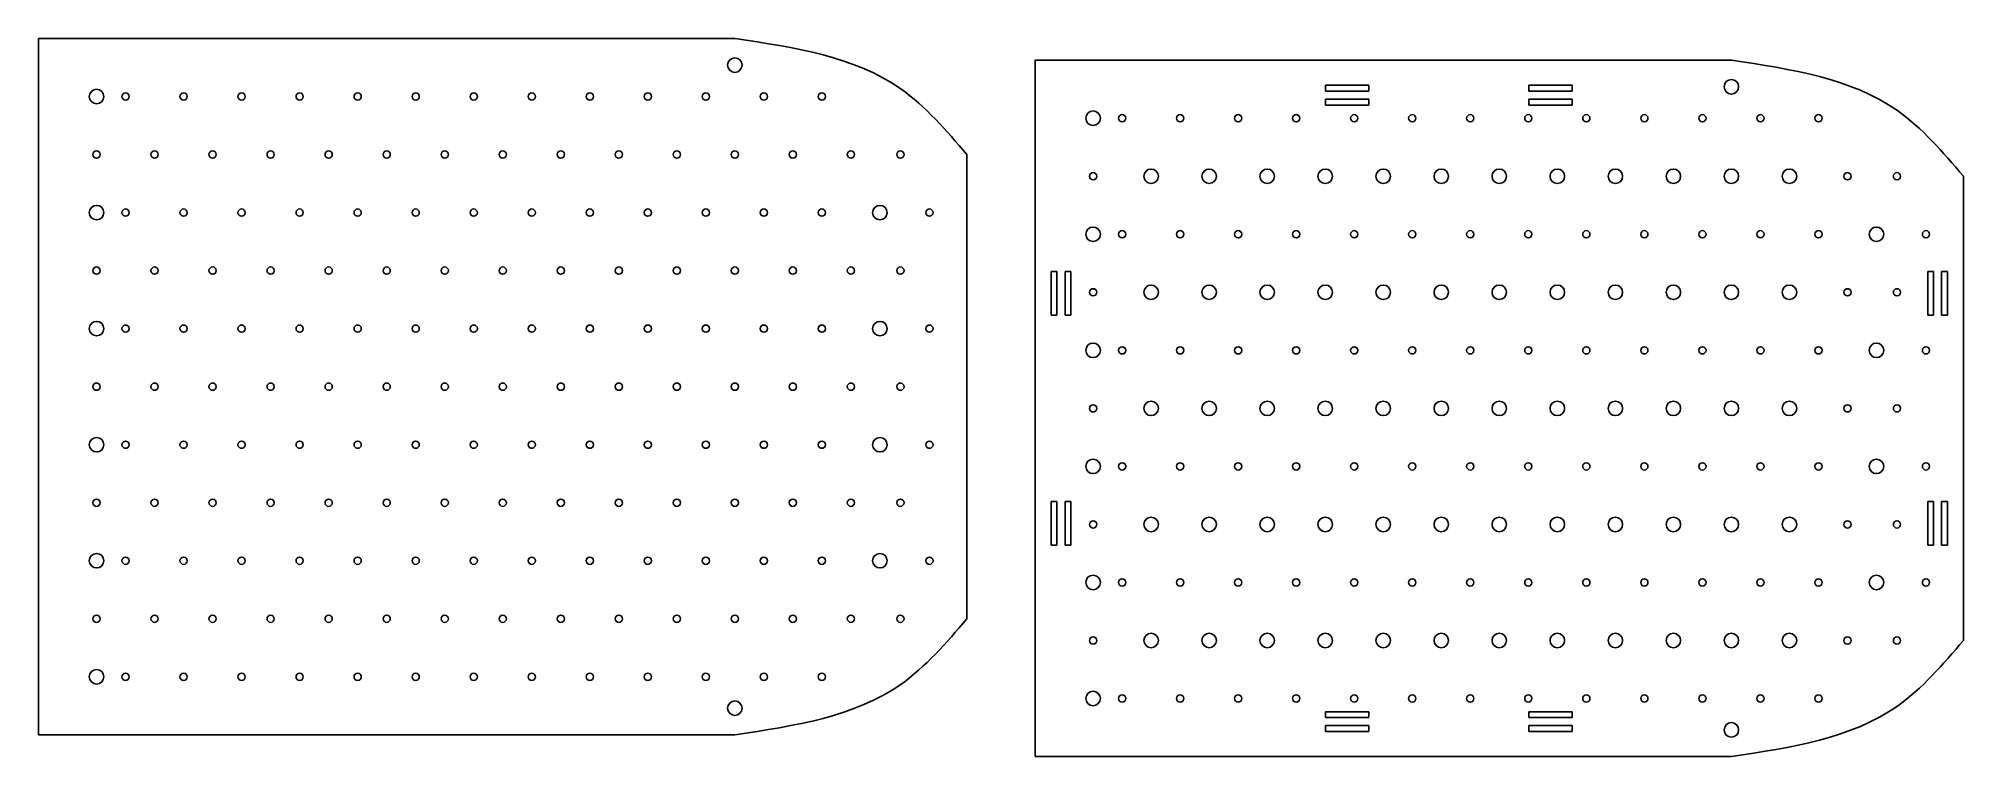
# Model space of a CAD drawing. Header units: inches. Extents: x 7.9 to 41.1, y 17.9 to 30.3.
import ezdxf

# ---------------------------------------------------------------- set-up
doc = ezdxf.new("R2010")
doc.units = ezdxf.units.IN
doc.header["$MEASUREMENT"] = 0

msp = doc.modelspace()

# ---------------------------------------------------------------- linework, layer by layer
for p, q in [((7.905, 30.264), (7.905, 18.264)), ((7.905, 30.264), (19.905, 30.264)), ((25.079, 29.89), (37.079, 29.89)), ((25.079, 29.89), (25.079, 17.89)), ((30.081, 29.459), (30.831, 29.459)), ((30.081, 29.459), (30.081, 29.358)), ((30.081, 29.358), (30.831, 29.358)), ((30.081, 29.218), (30.081, 29.117)), ((30.081, 29.218), (30.831, 29.218)), ((30.831, 29.459), (30.831, 29.358)), ((30.831, 29.218), (30.831, 29.117)), ((33.587, 29.459), (34.337, 29.459)), ((33.587, 29.459), (33.587, 29.358)), ((33.587, 29.358), (34.337, 29.358)), ((33.587, 29.218), (34.337, 29.218)), ((33.587, 29.218), (33.587, 29.117)), ((34.337, 29.459), (34.337, 29.358)), ((34.337, 29.218), (34.337, 29.117)), ((30.081, 29.117), (30.831, 29.117)), ((33.587, 29.117), (34.337, 29.117)), ((23.905, 20.264), (23.905, 28.264)), ((41.079, 19.89), (41.079, 27.89)), ((25.354, 26.246), (25.354, 25.496)), ((25.455, 26.246), (25.354, 26.246)), ((25.455, 26.246), (25.455, 25.496)), ((25.595, 26.246), (25.595, 25.496)), ((25.696, 26.246), (25.595, 26.246)), ((25.696, 26.246), (25.696, 25.496)), ((40.462, 26.246), (40.462, 25.496)), ((40.462, 26.246), (40.562, 26.246)), ((40.562, 26.246), (40.562, 25.496)), ((40.702, 26.246), (40.702, 25.496)), ((40.702, 26.246), (40.803, 26.246)), ((40.803, 26.246), (40.803, 25.496)), ((25.455, 25.496), (25.354, 25.496)), ((25.696, 25.496), (25.595, 25.496)), ((40.462, 25.496), (40.562, 25.496)), ((40.702, 25.496), (40.803, 25.496)), ((25.354, 21.535), (25.354, 22.285)), ((25.455, 22.285), (25.354, 22.285)), ((25.455, 21.535), (25.455, 22.285)), ((25.595, 21.535), (25.595, 22.285)), ((25.696, 22.285), (25.595, 22.285)), ((25.696, 21.535), (25.696, 22.285)), ((40.462, 21.535), (40.462, 22.285)), ((40.462, 22.285), (40.562, 22.285)), ((40.562, 21.535), (40.562, 22.285)), ((40.702, 21.535), (40.702, 22.285)), ((40.702, 22.285), (40.803, 22.285)), ((40.803, 21.535), (40.803, 22.285)), ((25.455, 21.535), (25.354, 21.535)), ((25.696, 21.535), (25.595, 21.535)), ((40.462, 21.535), (40.562, 21.535)), ((40.702, 21.535), (40.803, 21.535)), ((30.081, 18.663), (30.831, 18.663)), ((30.081, 18.563), (30.081, 18.663)), ((30.831, 18.563), (30.831, 18.663)), ((33.587, 18.663), (34.337, 18.663)), ((33.587, 18.563), (33.587, 18.663)), ((34.337, 18.563), (34.337, 18.663)), ((7.905, 18.264), (19.905, 18.264)), ((30.081, 18.563), (30.831, 18.563)), ((30.081, 18.423), (30.831, 18.423)), ((30.081, 18.322), (30.081, 18.423)), ((30.081, 18.322), (30.831, 18.322)), ((30.831, 18.322), (30.831, 18.423)), ((33.587, 18.563), (34.337, 18.563)), ((33.587, 18.423), (34.337, 18.423)), ((33.587, 18.322), (33.587, 18.423)), ((33.587, 18.322), (34.337, 18.322)), ((34.337, 18.322), (34.337, 18.423)), ((25.079, 17.89), (37.079, 17.89))]:
    msp.add_line(p, q)
for centre, radius in [((19.905, 29.806), 0.125), ((37.079, 29.432), 0.125), ((8.905, 29.264), 0.125), ((9.405, 29.264), 0.0625), ((10.405, 29.264), 0.0625), ((11.405, 29.264), 0.0625), ((12.405, 29.264), 0.0625), ((13.405, 29.264), 0.0625), ((14.405, 29.264), 0.0625), ((15.405, 29.264), 0.0625), ((16.405, 29.264), 0.0625), ((17.405, 29.264), 0.0625), ((18.405, 29.264), 0.0625), ((19.405, 29.264), 0.0625), ((20.405, 29.264), 0.0625), ((21.405, 29.264), 0.0625), ((26.079, 28.89), 0.125), ((26.579, 28.89), 0.0625), ((27.579, 28.89), 0.0625), ((28.579, 28.89), 0.0625), ((29.579, 28.89), 0.0625), ((30.579, 28.89), 0.0625), ((31.579, 28.89), 0.0625), ((32.579, 28.89), 0.0625), ((33.579, 28.89), 0.0625), ((34.579, 28.89), 0.0625), ((35.579, 28.89), 0.0625), ((36.579, 28.89), 0.0625), ((37.579, 28.89), 0.0625), ((38.579, 28.89), 0.0625), ((8.905, 28.264), 0.0625), ((9.905, 28.264), 0.0625), ((10.905, 28.264), 0.0625), ((11.905, 28.264), 0.0625), ((12.905, 28.264), 0.0625), ((13.905, 28.264), 0.0625), ((14.905, 28.264), 0.0625), ((15.905, 28.264), 0.0625), ((16.905, 28.264), 0.0625), ((17.905, 28.264), 0.0625), ((18.905, 28.264), 0.0625), ((19.905, 28.264), 0.0625), ((20.905, 28.264), 0.0625), ((21.905, 28.264), 0.0625), ((22.758, 28.264), 0.0625), ((26.079, 27.89), 0.0625), ((27.079, 27.89), 0.125), ((28.079, 27.89), 0.125), ((29.079, 27.89), 0.125), ((30.079, 27.89), 0.125), ((31.079, 27.89), 0.125), ((32.079, 27.89), 0.125), ((33.079, 27.89), 0.125), ((34.079, 27.89), 0.125), ((35.079, 27.89), 0.125), ((36.079, 27.89), 0.125), ((37.079, 27.89), 0.125), ((38.079, 27.89), 0.125), ((39.079, 27.89), 0.0625), ((39.932, 27.89), 0.0625), ((8.905, 27.264), 0.125), ((9.405, 27.264), 0.0625), ((10.405, 27.264), 0.0625), ((11.405, 27.264), 0.0625), ((12.405, 27.264), 0.0625), ((13.405, 27.264), 0.0625), ((14.405, 27.264), 0.0625), ((15.405, 27.264), 0.0625), ((16.405, 27.264), 0.0625), ((17.405, 27.264), 0.0625), ((18.405, 27.264), 0.0625), ((19.405, 27.264), 0.0625), ((20.405, 27.264), 0.0625), ((21.405, 27.264), 0.0625), ((22.405, 27.264), 0.125), ((23.258, 27.264), 0.0625), ((26.079, 26.89), 0.125), ((26.579, 26.89), 0.0625), ((27.579, 26.89), 0.0625), ((28.579, 26.89), 0.0625), ((29.579, 26.89), 0.0625), ((30.579, 26.89), 0.0625), ((31.579, 26.89), 0.0625), ((32.579, 26.89), 0.0625), ((33.579, 26.89), 0.0625), ((34.579, 26.89), 0.0625), ((35.579, 26.89), 0.0625), ((36.579, 26.89), 0.0625), ((37.579, 26.89), 0.0625), ((38.579, 26.89), 0.0625), ((39.579, 26.89), 0.125), ((40.432, 26.89), 0.0625), ((8.905, 26.264), 0.0625), ((9.905, 26.264), 0.0625), ((10.905, 26.264), 0.0625), ((11.905, 26.264), 0.0625), ((12.905, 26.264), 0.0625), ((13.905, 26.264), 0.0625), ((14.905, 26.264), 0.0625), ((15.905, 26.264), 0.0625), ((16.905, 26.264), 0.0625), ((17.905, 26.264), 0.0625), ((18.905, 26.264), 0.0625), ((19.905, 26.264), 0.0625), ((20.905, 26.264), 0.0625), ((21.905, 26.264), 0.0625), ((22.758, 26.264), 0.0625), ((26.079, 25.89), 0.0625), ((27.079, 25.89), 0.125), ((28.079, 25.89), 0.125), ((29.079, 25.89), 0.125), ((30.079, 25.89), 0.125), ((31.079, 25.89), 0.125), ((32.079, 25.89), 0.125), ((33.079, 25.89), 0.125), ((34.079, 25.89), 0.125), ((35.079, 25.89), 0.125), ((36.079, 25.89), 0.125), ((37.079, 25.89), 0.125), ((38.079, 25.89), 0.125), ((39.079, 25.89), 0.0625), ((39.932, 25.89), 0.0625), ((8.905, 25.264), 0.125), ((9.405, 25.264), 0.0625), ((10.405, 25.264), 0.0625), ((11.405, 25.264), 0.0625), ((12.405, 25.264), 0.0625), ((13.405, 25.264), 0.0625), ((14.405, 25.264), 0.0625), ((15.405, 25.264), 0.0625), ((16.405, 25.264), 0.0625), ((17.405, 25.264), 0.0625), ((18.405, 25.264), 0.0625), ((19.405, 25.264), 0.0625), ((20.405, 25.264), 0.0625), ((21.405, 25.264), 0.0625), ((22.405, 25.264), 0.125), ((23.258, 25.264), 0.0625), ((26.079, 24.89), 0.125), ((26.579, 24.89), 0.0625), ((27.579, 24.89), 0.0625), ((28.579, 24.89), 0.0625), ((29.579, 24.89), 0.0625), ((30.579, 24.89), 0.0625), ((31.579, 24.89), 0.0625), ((32.579, 24.89), 0.0625), ((33.579, 24.89), 0.0625), ((34.579, 24.89), 0.0625), ((35.579, 24.89), 0.0625), ((36.579, 24.89), 0.0625), ((37.579, 24.89), 0.0625), ((38.579, 24.89), 0.0625), ((39.579, 24.89), 0.125), ((40.432, 24.89), 0.0625), ((8.905, 24.264), 0.0625), ((9.905, 24.264), 0.0625), ((10.905, 24.264), 0.0625), ((11.905, 24.264), 0.0625), ((12.905, 24.264), 0.0625), ((13.905, 24.264), 0.0625), ((14.905, 24.264), 0.0625), ((15.905, 24.264), 0.0625), ((16.905, 24.264), 0.0625), ((17.905, 24.264), 0.0625), ((18.905, 24.264), 0.0625), ((19.905, 24.264), 0.0625), ((20.905, 24.264), 0.0625), ((21.905, 24.264), 0.0625), ((22.758, 24.264), 0.0625), ((26.079, 23.89), 0.0625), ((27.079, 23.89), 0.125), ((28.079, 23.89), 0.125), ((29.079, 23.89), 0.125), ((30.079, 23.89), 0.125), ((31.079, 23.89), 0.125), ((32.079, 23.89), 0.125), ((33.079, 23.89), 0.125), ((34.079, 23.89), 0.125), ((35.079, 23.89), 0.125), ((36.079, 23.89), 0.125), ((37.079, 23.89), 0.125), ((38.079, 23.89), 0.125), ((39.079, 23.89), 0.0625), ((39.932, 23.89), 0.0625), ((8.905, 23.264), 0.125), ((9.405, 23.264), 0.0625), ((10.405, 23.264), 0.0625), ((11.405, 23.264), 0.0625), ((12.405, 23.264), 0.0625), ((13.405, 23.264), 0.0625), ((14.405, 23.264), 0.0625), ((15.405, 23.264), 0.0625), ((16.405, 23.264), 0.0625), ((17.405, 23.264), 0.0625), ((18.405, 23.264), 0.0625), ((19.405, 23.264), 0.0625), ((20.405, 23.264), 0.0625), ((21.405, 23.264), 0.0625), ((22.405, 23.264), 0.125), ((23.258, 23.264), 0.0625), ((26.079, 22.89), 0.125), ((26.579, 22.89), 0.0625), ((27.579, 22.89), 0.0625), ((28.579, 22.89), 0.0625), ((29.579, 22.89), 0.0625), ((30.579, 22.89), 0.0625), ((31.579, 22.89), 0.0625), ((32.579, 22.89), 0.0625), ((33.579, 22.89), 0.0625), ((34.579, 22.89), 0.0625), ((35.579, 22.89), 0.0625), ((36.579, 22.89), 0.0625), ((37.579, 22.89), 0.0625), ((38.579, 22.89), 0.0625), ((39.579, 22.89), 0.125), ((40.432, 22.89), 0.0625), ((8.905, 22.264), 0.0625), ((9.905, 22.264), 0.0625), ((10.905, 22.264), 0.0625), ((11.905, 22.264), 0.0625), ((12.905, 22.264), 0.0625), ((13.905, 22.264), 0.0625), ((14.905, 22.264), 0.0625), ((15.905, 22.264), 0.0625), ((16.905, 22.264), 0.0625), ((17.905, 22.264), 0.0625), ((18.905, 22.264), 0.0625), ((19.905, 22.264), 0.0625), ((20.905, 22.264), 0.0625), ((21.905, 22.264), 0.0625), ((22.758, 22.264), 0.0625), ((26.079, 21.89), 0.0625), ((27.079, 21.89), 0.125), ((28.079, 21.89), 0.125), ((29.079, 21.89), 0.125), ((30.079, 21.89), 0.125), ((31.079, 21.89), 0.125), ((32.079, 21.89), 0.125), ((33.079, 21.89), 0.125), ((34.079, 21.89), 0.125), ((35.079, 21.89), 0.125), ((36.079, 21.89), 0.125), ((37.079, 21.89), 0.125), ((38.079, 21.89), 0.125), ((39.079, 21.89), 0.0625), ((39.932, 21.89), 0.0625), ((8.905, 21.264), 0.125), ((9.405, 21.264), 0.0625), ((10.405, 21.264), 0.0625), ((11.405, 21.264), 0.0625), ((12.405, 21.264), 0.0625), ((13.405, 21.264), 0.0625), ((14.405, 21.264), 0.0625), ((15.405, 21.264), 0.0625), ((16.405, 21.264), 0.0625), ((17.405, 21.264), 0.0625), ((18.405, 21.264), 0.0625), ((19.405, 21.264), 0.0625), ((20.405, 21.264), 0.0625), ((21.405, 21.264), 0.0625), ((22.405, 21.264), 0.125), ((23.258, 21.264), 0.0625), ((26.079, 20.89), 0.125), ((26.579, 20.89), 0.0625), ((27.579, 20.89), 0.0625), ((28.579, 20.89), 0.0625), ((29.579, 20.89), 0.0625), ((30.579, 20.89), 0.0625), ((31.579, 20.89), 0.0625), ((32.579, 20.89), 0.0625), ((33.579, 20.89), 0.0625), ((34.579, 20.89), 0.0625), ((35.579, 20.89), 0.0625), ((36.579, 20.89), 0.0625), ((37.579, 20.89), 0.0625), ((38.579, 20.89), 0.0625), ((39.579, 20.89), 0.125), ((40.432, 20.89), 0.0625), ((8.905, 20.264), 0.0625), ((9.905, 20.264), 0.0625), ((10.905, 20.264), 0.0625), ((11.905, 20.264), 0.0625), ((12.905, 20.264), 0.0625), ((13.905, 20.264), 0.0625), ((14.905, 20.264), 0.0625), ((15.905, 20.264), 0.0625), ((16.905, 20.264), 0.0625), ((17.905, 20.264), 0.0625), ((18.905, 20.264), 0.0625), ((19.905, 20.264), 0.0625), ((20.905, 20.264), 0.0625), ((21.905, 20.264), 0.0625), ((22.758, 20.264), 0.0625), ((26.079, 19.89), 0.0625), ((27.079, 19.89), 0.125), ((28.079, 19.89), 0.125), ((29.079, 19.89), 0.125), ((30.079, 19.89), 0.125), ((31.079, 19.89), 0.125), ((32.079, 19.89), 0.125), ((33.079, 19.89), 0.125), ((34.079, 19.89), 0.125), ((35.079, 19.89), 0.125), ((36.079, 19.89), 0.125), ((37.079, 19.89), 0.125), ((38.079, 19.89), 0.125), ((39.079, 19.89), 0.0625), ((39.932, 19.89), 0.0625), ((8.905, 19.264), 0.125), ((9.405, 19.264), 0.0625), ((10.405, 19.264), 0.0625), ((11.405, 19.264), 0.0625), ((12.405, 19.264), 0.0625), ((13.405, 19.264), 0.0625), ((14.405, 19.264), 0.0625), ((15.405, 19.264), 0.0625), ((16.405, 19.264), 0.0625), ((17.405, 19.264), 0.0625), ((18.405, 19.264), 0.0625), ((19.405, 19.264), 0.0625), ((20.405, 19.264), 0.0625), ((21.405, 19.264), 0.0625), ((26.079, 18.89), 0.125), ((26.579, 18.89), 0.0625), ((27.579, 18.89), 0.0625), ((28.579, 18.89), 0.0625), ((29.579, 18.89), 0.0625), ((30.579, 18.89), 0.0625), ((31.579, 18.89), 0.0625), ((32.579, 18.89), 0.0625), ((33.579, 18.89), 0.0625), ((34.579, 18.89), 0.0625), ((35.579, 18.89), 0.0625), ((36.579, 18.89), 0.0625), ((37.579, 18.89), 0.0625), ((38.579, 18.89), 0.0625), ((19.905, 18.723), 0.125), ((37.079, 18.349), 0.125)]:
    msp.add_circle(centre, radius)
for points in [[(19.905, 30.264), (22.765, 29.396), (23.905, 28.264)], [(37.079, 29.89), (39.939, 29.022), (41.079, 27.89)], [(19.905, 18.264), (22.765, 19.133), (23.905, 20.264)], [(37.079, 17.89), (39.939, 18.759), (41.079, 19.89)]]:
    msp.add_spline(points, degree=3)

doc.saveas('drawing.dxf')
